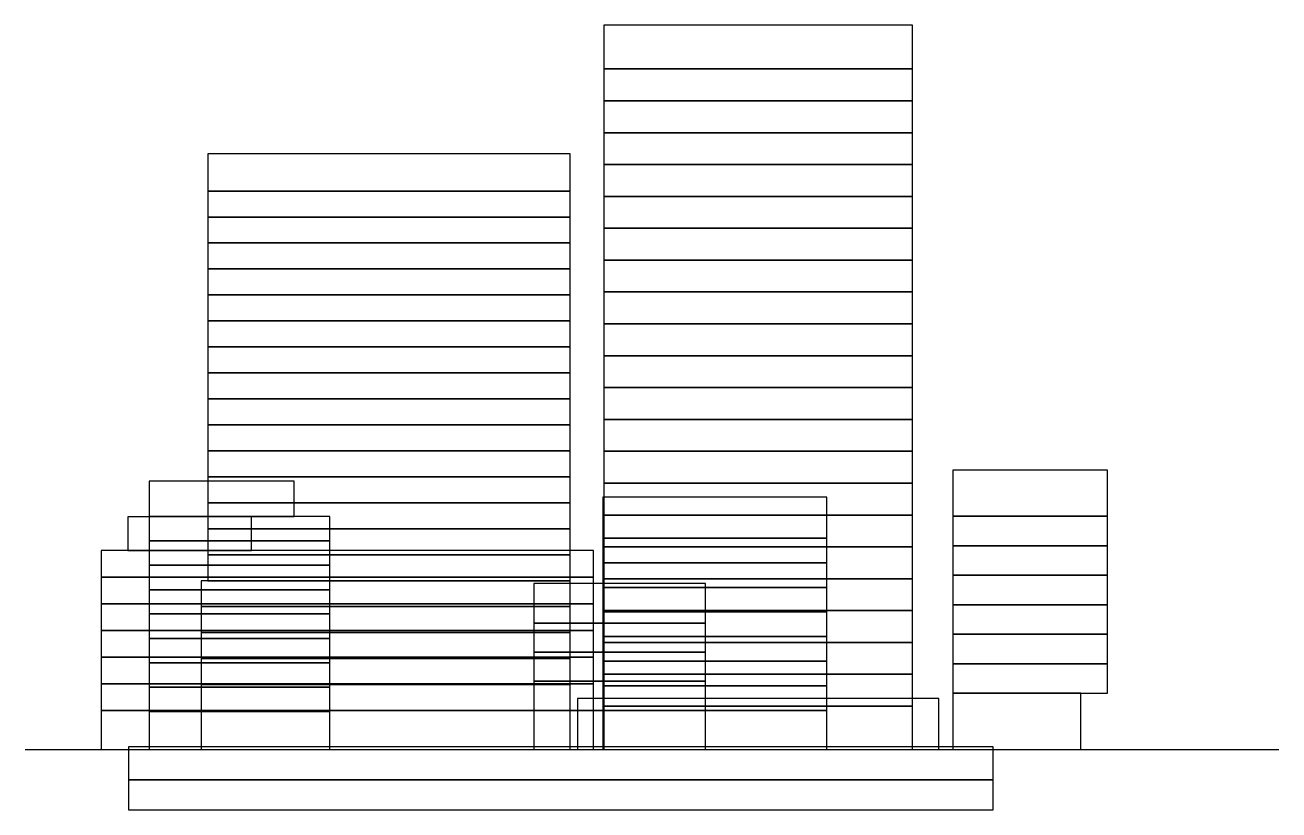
# Model space of a CAD drawing. Header units: metres. Extents: x -75 to 70, y -7 to 84.
import ezdxf

# ---------------------------------------------------------------- set-up
doc = ezdxf.new("R2010")
doc.units = ezdxf.units.M
for name, color, linetype in [('BEYOND', 9, 'Continuous'), ('CUT', 1, 'Continuous'), ('GROUND', 3, 'Continuous')]:
    doc.layers.add(name, color=color, linetype=linetype)

msp = doc.modelspace()

# ---------------------------------------------------------------- linework, layer by layer
at = {"layer": 'BEYOND'}
for points in [[(-53.85, 64.6), (-11.97, 64.6), (-11.97, 68.9), (-53.85, 68.9)], [(-53.85, 61.59), (-11.97, 61.59), (-11.97, 64.6), (-53.85, 64.6)], [(-53.85, 58.59), (-11.97, 58.59), (-11.97, 61.59), (-53.85, 61.59)], [(-53.85, 55.58), (-11.97, 55.58), (-11.97, 58.59), (-53.85, 58.59)], [(-53.85, 52.58), (-11.97, 52.58), (-11.97, 55.58), (-53.85, 55.58)], [(-53.85, 49.57), (-11.97, 49.57), (-11.97, 52.58), (-53.85, 52.58)], [(-53.85, 46.57), (-11.97, 46.57), (-11.97, 49.57), (-53.85, 49.57)], [(-53.85, 43.56), (-11.97, 43.56), (-11.97, 46.57), (-53.85, 46.57)], [(-53.85, 40.56), (-11.97, 40.56), (-11.97, 43.56), (-53.85, 43.56)], [(-53.85, 37.55), (-11.97, 37.55), (-11.97, 40.56), (-53.85, 40.56)], [(-53.85, 34.55), (-11.97, 34.55), (-11.97, 37.55), (-53.85, 37.55)], [(-53.85, 31.54), (-11.97, 31.54), (-11.97, 34.55), (-53.85, 34.55)], [(-53.85, 28.54), (-11.97, 28.54), (-11.97, 31.54), (-53.85, 31.54)], [(-8.2, 24.45), (17.7, 24.45), (17.7, 29.2), (-8.2, 29.2)], [(-53.85, 25.53), (-11.97, 25.53), (-11.97, 28.54), (-53.85, 28.54)], [(-63.12, 23), (-48.82, 23), (-48.82, 26.9), (-63.12, 26.9)], [(-53.85, 22.53), (-11.97, 22.53), (-11.97, 25.53), (-53.85, 25.53)], [(-8.2, 21.6), (17.7, 21.6), (17.7, 24.45), (-8.2, 24.45)], [(-66.2, 19.92), (-9.26, 19.92), (-9.26, 23), (-66.2, 23)], [(-53.85, 19.52), (-11.97, 19.52), (-11.97, 22.53), (-53.85, 22.53)], [(-8.2, 18.75), (17.7, 18.75), (17.7, 21.6), (-8.2, 21.6)], [(-66.2, 16.83), (-9.26, 16.83), (-9.26, 19.92), (-66.2, 19.92)], [(-54.65, 16.52), (-11.97, 16.52), (-11.97, 19.52), (-54.65, 19.52)], [(-16.15, 14.62), (3.69, 14.62), (3.69, 19.2), (-16.15, 19.2)], [(-8.2, 15.9), (17.7, 15.9), (17.7, 18.75), (-8.2, 18.75)], [(-66.2, 13.75), (-9.26, 13.75), (-9.26, 16.83), (-66.2, 16.83)], [(-54.65, 13.51), (-11.97, 13.51), (-11.97, 16.52), (-54.65, 16.52)], [(-16.15, 11.25), (3.69, 11.25), (3.69, 14.62), (-16.15, 14.62)], [(-8.2, 13.05), (17.7, 13.05), (17.7, 15.9), (-8.2, 15.9)], [(-66.2, 10.67), (-9.26, 10.67), (-9.26, 13.75), (-66.2, 13.75)], [(-54.65, 10.51), (-11.97, 10.51), (-11.97, 13.51), (-54.65, 13.51)], [(-8.2, 10.2), (17.7, 10.2), (17.7, 13.05), (-8.2, 13.05)], [(-66.2, 7.58), (-9.26, 7.58), (-9.26, 10.67), (-66.2, 10.67)], [(-54.65, 7.5), (-11.97, 7.5), (-11.97, 10.51), (-54.65, 10.51)], [(-16.15, 7.88), (3.69, 7.88), (3.69, 11.25), (-16.15, 11.25)], [(-8.2, 7.35), (17.7, 7.35), (17.7, 10.2), (-8.2, 10.2)], [(-66.2, 4.5), (-9.26, 4.5), (-9.26, 7.58), (-66.2, 7.58)], [(-54.65, 4.5), (-11.97, 4.5), (-11.97, 7.5), (-54.65, 7.5)], [(-16.15, 4.5), (3.69, 4.5), (3.69, 7.88), (-16.15, 7.88)], [(-8.2, 4.5), (17.7, 4.5), (17.7, 7.35), (-8.2, 7.35)], [(-66.2, 0), (-9.26, 0), (-9.26, 4.5), (-66.2, 4.5)], [(-54.65, 0), (-11.97, 0), (-11.97, 4.5), (-54.65, 4.5)], [(-16.15, 0), (3.69, 0), (3.69, 4.5), (-16.15, 4.5)], [(-8.2, 0), (17.7, 0), (17.7, 4.5), (-8.2, 4.5)]]:
    msp.add_lwpolyline(points, close=True, dxfattribs=at)
at = {"layer": 'CUT'}
for points in [[(-8.08, 78.72), (27.62, 78.72), (27.62, 83.8), (-8.08, 83.8)], [(-8.08, 75.03), (27.62, 75.03), (27.62, 78.72), (-8.08, 78.72)], [(-8.08, 71.34), (27.62, 71.34), (27.62, 75.03), (-8.08, 75.03)], [(-8.08, 67.66), (27.62, 67.66), (27.62, 71.34), (-8.08, 71.34)], [(-8.08, 63.98), (27.62, 63.98), (27.62, 67.66), (-8.08, 67.66)], [(-8.08, 60.29), (27.62, 60.29), (27.62, 63.98), (-8.08, 63.98)], [(-8.08, 56.6), (27.62, 56.6), (27.62, 60.29), (-8.08, 60.29)], [(-8.08, 52.92), (27.62, 52.92), (27.62, 56.6), (-8.08, 56.6)], [(-8.08, 49.23), (27.62, 49.23), (27.62, 52.92), (-8.08, 52.92)], [(-8.08, 45.55), (27.62, 45.55), (27.62, 49.23), (-8.08, 49.23)], [(-8.08, 41.87), (27.62, 41.87), (27.62, 45.55), (-8.08, 45.55)], [(-8.08, 38.18), (27.62, 38.18), (27.62, 41.87), (-8.08, 41.87)], [(-8.08, 34.49), (27.62, 34.49), (27.62, 38.18), (-8.08, 38.18)], [(-8.08, 30.81), (27.62, 30.81), (27.62, 34.49), (-8.08, 34.49)], [(32.29, 26.99), (50.17, 26.99), (50.17, 32.3), (32.29, 32.3)], [(-60.64, 26.93), (-43.9, 26.93), (-43.9, 31.05), (-60.64, 31.05)], [(-8.08, 27.12), (27.62, 27.12), (27.62, 30.81), (-8.08, 30.81)], [(-60.64, 24.12), (-39.75, 24.12), (-39.75, 26.93), (-60.64, 26.93)], [(-8.08, 23.44), (27.62, 23.44), (27.62, 27.12), (-8.08, 27.12)], [(32.29, 23.57), (50.17, 23.57), (50.17, 26.99), (32.29, 26.99)], [(-60.64, 21.3), (-39.75, 21.3), (-39.75, 24.12), (-60.64, 24.12)], [(-8.08, 19.75), (27.62, 19.75), (27.62, 23.44), (-8.08, 23.44)], [(32.29, 20.16), (50.17, 20.16), (50.17, 23.57), (32.29, 23.57)], [(-60.64, 18.48), (-39.75, 18.48), (-39.75, 21.3), (-60.64, 21.3)], [(-8.08, 16.07), (27.62, 16.07), (27.62, 19.75), (-8.08, 19.75)], [(32.29, 16.74), (50.17, 16.74), (50.17, 20.16), (32.29, 20.16)], [(-60.64, 15.67), (-39.75, 15.67), (-39.75, 18.48), (-60.64, 18.48)], [(-8.08, 12.38), (27.62, 12.38), (27.62, 16.07), (-8.08, 16.07)], [(32.29, 13.33), (50.17, 13.33), (50.17, 16.74), (32.29, 16.74)], [(-60.64, 12.85), (-39.75, 12.85), (-39.75, 15.67), (-60.64, 15.67)], [(32.29, 9.91), (50.17, 9.91), (50.17, 13.33), (32.29, 13.33)], [(-60.64, 10.03), (-39.75, 10.03), (-39.75, 12.85), (-60.64, 12.85)], [(-8.08, 8.7), (27.62, 8.7), (27.62, 12.38), (-8.08, 12.38)], [(-60.64, 7.22), (-39.75, 7.22), (-39.75, 10.03), (-60.64, 10.03)], [(-8.08, 5), (27.62, 5), (27.62, 8.7), (-8.08, 8.7)], [(32.29, 6.5), (50.17, 6.5), (50.17, 9.91), (32.29, 9.91)], [(-60.64, 4.4), (-39.75, 4.4), (-39.75, 7.22), (-60.64, 7.22)], [(-11.12, 0), (30.67, 0), (30.67, 5.9), (-11.12, 5.9)], [(32.29, 0), (47.08, 0), (47.08, 6.5), (32.29, 6.5)], [(-60.64, 0), (-39.75, 0), (-39.75, 4.4), (-60.64, 4.4)], [(-8.08, 0), (27.62, 0), (27.62, 5), (-8.08, 5)], [(-63.05, -3.5), (36.95, -3.5), (36.95, 0.3), (-63.05, 0.3)], [(-63.05, -7), (36.95, -7), (36.95, -3.5), (-63.05, -3.5)]]:
    msp.add_lwpolyline(points, close=True, dxfattribs=at)
at = {"layer": 'GROUND'}
msp.add_line((-75, 0), (70, 0), dxfattribs=at)

doc.saveas('drawing.dxf')
